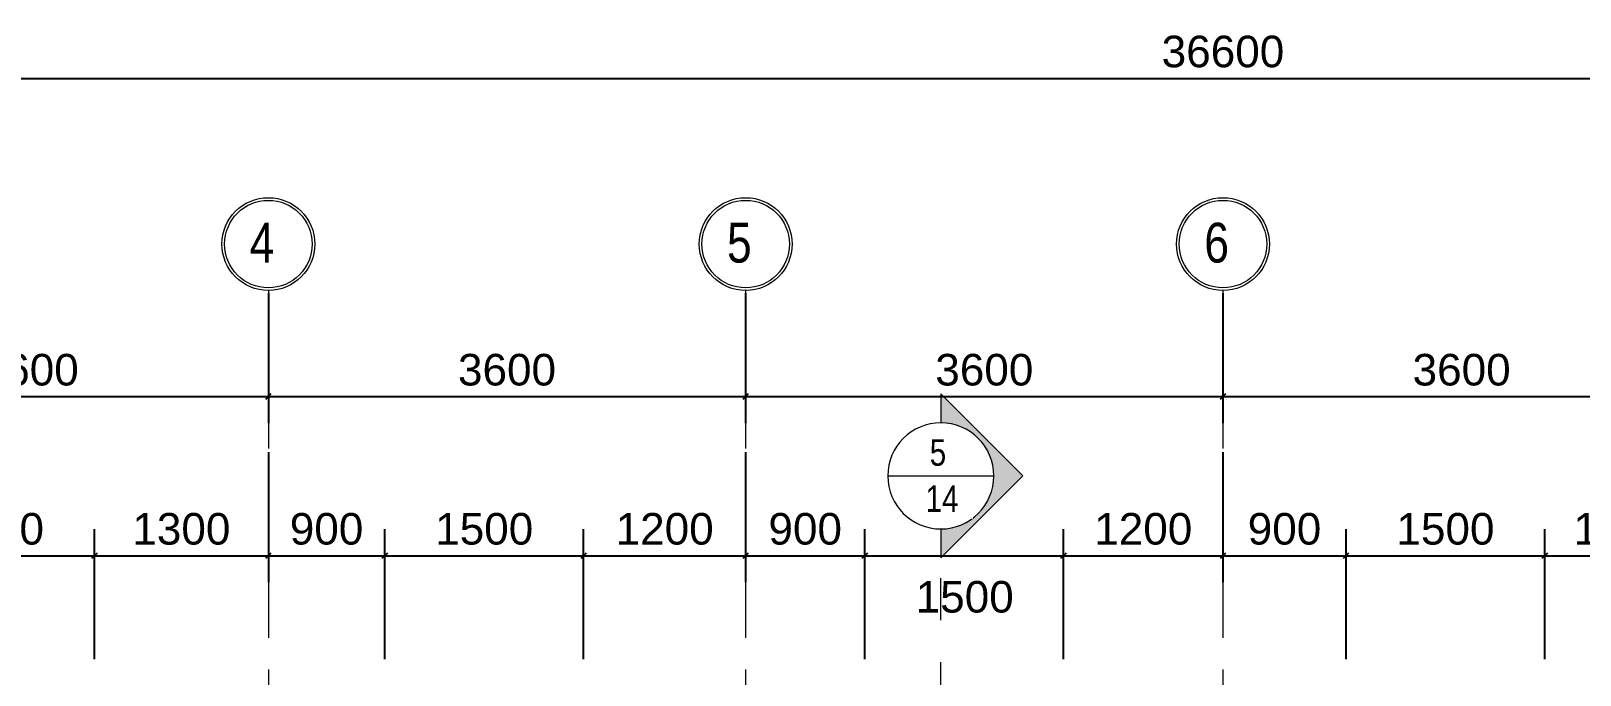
# Model space of a CAD drawing. Header units: millimetres. Extents: x -20510 to 108935, y -243239 to 20306.
# Drawn here: x 9860 to 21543, y -89900 to -85043 of the extents above; entities that cross this region are included whole.
import ezdxf

# ---------------------------------------------------------------- set-up
doc = ezdxf.new("R2010")
doc.units = ezdxf.units.MM
for name, pattern in [('Abgebrochen', [714.375, 476.25, -238.125]), ('Aligning Line', [635, 317.5, -317.5]), ('Hidden', [714.375, 476.25, -238.125])]:
    doc.linetypes.add(name, pattern=pattern)
for name, color, linetype, lineweight in [('A-ANNO-DIMS', 1, 'Continuous', 9), ('G-ANNO-SYMB', 6, 'Abgebrochen', 9), ('S-GRID', 1, 'Continuous', 9), ('S-GRID-IDEN', 1, 'Continuous', 9)]:
    doc.layers.add(name, color=color, linetype=linetype, lineweight=lineweight)
doc.styles.add('Arial', font='arial.ttf', dxfattribs={"width": 0.8, "height": 250})
doc.styles.add('Arial_1', font='arial.ttf', dxfattribs={"width": 0.8, "height": 200})
doc.styles.add('Arial_5', font='arial.ttf', dxfattribs={"height": 238.125})
doc.dimstyles.new('SecretInternalLinAngDimStyle5p4736185', dxfattribs={"dimscale": 304.8, "dimtxt": 242.94927, "dimasz": 0.130208, "dimexe": 0.656168, "dimexo": 0.0625, "dimgap": 0.260417, "dimtad": 1, "dimdec": 0, "dimrnd": 100, "dimzin": 0, "dimdsep": 46, "dimtxsty": 'Arial_5', "dimblk1": 'OBLIQUE', "dimblk2": 'OBLIQUE', "dimsah": 1, "dimcen": 0.09, "dimdle": 0.492126, "dimazin": 0, "dimtfac": 1, "dimtdec": 4, "dimtix": 1, "dimtmove": 0, "dimatfit": 3, "dimfxl": 2.624672, "dimfxlon": 1, "dimtvp": 1, "dimtolj": 1, "dimtzin": 0, "dimarcsym": 2})
doc.dimstyles.new('SecretInternalLinAngDimStyle5p4736185_1', dxfattribs={"dimscale": 304.8, "dimtxt": 242.94927, "dimasz": 0.130208, "dimexe": 0.656168, "dimexo": 0.0625, "dimgap": 0.260417, "dimtad": 1, "dimdec": 0, "dimrnd": 100, "dimzin": 0, "dimdsep": 46, "dimtxsty": 'Arial_5', "dimblk1": 'OBLIQUE', "dimblk2": 'OBLIQUE', "dimsah": 1, "dimcen": 0.09, "dimdle": 0.492126, "dimazin": 0, "dimtfac": 1, "dimtdec": 4, "dimtix": 1, "dimtmove": 2, "dimatfit": 3, "dimfxl": 2.624672, "dimfxlon": 1, "dimtvp": 1, "dimtolj": 1, "dimtzin": 0, "dimarcsym": 2})

# ---------------------------------------------------------------- blocks, each defined once
blk = doc.blocks.new('Section - CAT DUNG-122916-04_MẶT BẰNG TẦNG 4')
at = {"layer": 'G-ANNO-SYMB', "linetype": 'Continuous'}
h = blk.add_hatch(color=256, dxfattribs=at)
edge = h.paths.add_edge_path()
edge.add_line((0.18, 0), (-2, 0))
edge.add_arc((-6, 0), 4, 0, 90)
edge.add_arc((-6, 0), 4, 90, 180)
edge.add_line((-10, 0), (-12.18, 0))
edge.add_line((-12.18, 0), (-6, 6.18))
edge.add_line((-6, 6.18), (0.18, 0))
for p, q in [((-6, 6.18), (-12.18, 0)), ((0.18, 0), (-6, 6.18)), ((-12.18, 0), (-10, 0)), ((-2, 0), (0.18, 0))]:
    blk.add_line(p, q, dxfattribs=at)
for start, end in [(360, 180), (90, 180), (0, 90), (180, 360)]:
    blk.add_arc((-6, 0), 4, start, end, dxfattribs=at)
blk = doc.blocks.new('Grid - TRUC  D1-102336-04_MẶT BẰNG TẦNG 4')
at = {"layer": 'S-GRID-IDEN'}
for radius in [3.5, 3.3]:
    blk.add_circle((0, 0), radius, dxfattribs=at)
blk = doc.blocks.new('_Oblique')
at = {"color": 0, "linetype": 'ByBlock', "lineweight": -2}
blk.add_line((-0.5, -0.5), (0.5, 0.5), dxfattribs=at)
blk = doc.blocks.new('DIMBLOCK50-04_MẶT BẰNG TẦNG 4')
at = {"layer": 'A-ANNO-DIMS', "color": 0, "lineweight": -2, "transparency": 16777216}
for p, q in [((550, -86181), (550, -85200)), ((37150, -86181), (37150, -85200)), ((400, -85400), (37300, -85400))]:
    blk.add_line(p, q, dxfattribs=at)
at = {"layer": 'Defpoints', "color": 0, "transparency": 16777216}
for p in [(37150, -85400), (550, -86200), (37150, -86200)]:
    blk.add_point(p, dxfattribs=at)
at = {"layer": 'A-ANNO-DIMS', "color": 0, "lineweight": -2, "transparency": 16777216, "xscale": 39.6875, "yscale": 39.6875, "zscale": 39.6875, "rotation": 180}
blk.add_blockref('_Oblique', (550, -85400), dxfattribs=at)
at = {"layer": 'A-ANNO-DIMS', "color": 0, "lineweight": -2, "transparency": 16777216, "xscale": 39.6875, "yscale": 39.6875, "zscale": 39.6875}
blk.add_blockref('_Oblique', (37150, -85400), dxfattribs=at)
at = {"layer": 'A-ANNO-DIMS', "color": 0, "transparency": 16777216, "insert": (18850, -85199), "char_height": 238.1, "width": 1098.88, "attachment_point": 5, "style": 'Arial_5'}
blk.add_mtext('\\A1;36600', dxfattribs=at)
blk = doc.blocks.new('DIMBLOCK53-04_MẶT BẰNG TẦNG 4')
at = {"layer": 'A-ANNO-DIMS', "color": 0, "lineweight": -2, "transparency": 16777216}
for p, q in [((8050, -87019), (8050, -88000)), ((11650, -87019), (11650, -88000)), ((7900, -87800), (11800, -87800))]:
    blk.add_line(p, q, dxfattribs=at)
at = {"layer": 'Defpoints', "color": 0, "transparency": 16777216}
for p in [(8050, -87000), (11650, -87000), (11650, -87800)]:
    blk.add_point(p, dxfattribs=at)
at = {"layer": 'A-ANNO-DIMS', "color": 0, "lineweight": -2, "transparency": 16777216, "xscale": 39.6875, "yscale": 39.6875, "zscale": 39.6875, "rotation": 180}
blk.add_blockref('_Oblique', (8050, -87800), dxfattribs=at)
at = {"layer": 'A-ANNO-DIMS', "color": 0, "lineweight": -2, "transparency": 16777216, "xscale": 39.6875, "yscale": 39.6875, "zscale": 39.6875}
blk.add_blockref('_Oblique', (11650, -87800), dxfattribs=at)
at = {"layer": 'A-ANNO-DIMS', "color": 0, "transparency": 16777216, "insert": (9850, -87599), "char_height": 238.1, "width": 879.1, "attachment_point": 5, "style": 'Arial_5'}
blk.add_mtext('\\A1;3600', dxfattribs=at)
blk = doc.blocks.new('DIMBLOCK54-04_MẶT BẰNG TẦNG 4')
at = {"layer": 'A-ANNO-DIMS', "color": 0, "lineweight": -2, "transparency": 16777216}
for p, q in [((11650, -87019), (11650, -88000)), ((15250, -87019), (15250, -88000)), ((11500, -87800), (15400, -87800))]:
    blk.add_line(p, q, dxfattribs=at)
at = {"layer": 'Defpoints', "color": 0, "transparency": 16777216}
for p in [(11650, -87000), (15250, -87000), (15250, -87800)]:
    blk.add_point(p, dxfattribs=at)
at = {"layer": 'A-ANNO-DIMS', "color": 0, "lineweight": -2, "transparency": 16777216, "xscale": 39.6875, "yscale": 39.6875, "zscale": 39.6875, "rotation": 180}
blk.add_blockref('_Oblique', (11650, -87800), dxfattribs=at)
at = {"layer": 'A-ANNO-DIMS', "color": 0, "lineweight": -2, "transparency": 16777216, "xscale": 39.6875, "yscale": 39.6875, "zscale": 39.6875}
blk.add_blockref('_Oblique', (15250, -87800), dxfattribs=at)
at = {"layer": 'A-ANNO-DIMS', "color": 0, "transparency": 16777216, "insert": (13450, -87599), "char_height": 238.1, "width": 879.1, "attachment_point": 5, "style": 'Arial_5'}
blk.add_mtext('\\A1;3600', dxfattribs=at)
blk = doc.blocks.new('DIMBLOCK55-04_MẶT BẰNG TẦNG 4')
at = {"layer": 'A-ANNO-DIMS', "color": 0, "lineweight": -2, "transparency": 16777216}
for p, q in [((15250, -87019), (15250, -88000)), ((18850, -87019), (18850, -88000)), ((15100, -87800), (19000, -87800))]:
    blk.add_line(p, q, dxfattribs=at)
at = {"layer": 'Defpoints', "color": 0, "transparency": 16777216}
for p in [(15250, -87000), (18850, -87000), (18850, -87800)]:
    blk.add_point(p, dxfattribs=at)
at = {"layer": 'A-ANNO-DIMS', "color": 0, "lineweight": -2, "transparency": 16777216, "xscale": 39.6875, "yscale": 39.6875, "zscale": 39.6875, "rotation": 180}
blk.add_blockref('_Oblique', (15250, -87800), dxfattribs=at)
at = {"layer": 'A-ANNO-DIMS', "color": 0, "lineweight": -2, "transparency": 16777216, "xscale": 39.6875, "yscale": 39.6875, "zscale": 39.6875}
blk.add_blockref('_Oblique', (18850, -87800), dxfattribs=at)
at = {"layer": 'A-ANNO-DIMS', "color": 0, "transparency": 16777216, "insert": (17050, -87599), "char_height": 238.1, "width": 879.1, "attachment_point": 5, "style": 'Arial_5'}
blk.add_mtext('\\A1;3600', dxfattribs=at)
blk = doc.blocks.new('DIMBLOCK56-04_MẶT BẰNG TẦNG 4')
at = {"layer": 'A-ANNO-DIMS', "color": 0, "lineweight": -2, "transparency": 16777216}
for p, q in [((18850, -87019), (18850, -88000)), ((22450, -87019), (22450, -88000)), ((18700, -87800), (22600, -87800))]:
    blk.add_line(p, q, dxfattribs=at)
at = {"layer": 'Defpoints', "color": 0, "transparency": 16777216}
for p in [(18850, -87000), (22450, -87000), (22450, -87800)]:
    blk.add_point(p, dxfattribs=at)
at = {"layer": 'A-ANNO-DIMS', "color": 0, "lineweight": -2, "transparency": 16777216, "xscale": 39.6875, "yscale": 39.6875, "zscale": 39.6875, "rotation": 180}
blk.add_blockref('_Oblique', (18850, -87800), dxfattribs=at)
at = {"layer": 'A-ANNO-DIMS', "color": 0, "lineweight": -2, "transparency": 16777216, "xscale": 39.6875, "yscale": 39.6875, "zscale": 39.6875}
blk.add_blockref('_Oblique', (22450, -87800), dxfattribs=at)
at = {"layer": 'A-ANNO-DIMS', "color": 0, "transparency": 16777216, "insert": (20650, -87599), "char_height": 238.1, "width": 879.1, "attachment_point": 5, "style": 'Arial_5'}
blk.add_mtext('\\A1;3600', dxfattribs=at)
blk = doc.blocks.new('DIMBLOCK75-04_MẶT BẰNG TẦNG 4')
at = {"layer": 'A-ANNO-DIMS', "color": 0, "lineweight": -2, "transparency": 16777216}
for p, q in [((8838, -89781), (8838, -88800)), ((10338, -89781), (10338, -88800)), ((8688, -89000), (10488, -89000))]:
    blk.add_line(p, q, dxfattribs=at)
at = {"layer": 'Defpoints', "color": 0, "transparency": 16777216}
for p in [(10338, -89000), (8838, -89800), (10338, -89800)]:
    blk.add_point(p, dxfattribs=at)
at = {"layer": 'A-ANNO-DIMS', "color": 0, "lineweight": -2, "transparency": 16777216, "xscale": 39.6875, "yscale": 39.6875, "zscale": 39.6875, "rotation": 180}
blk.add_blockref('_Oblique', (8838, -89000), dxfattribs=at)
at = {"layer": 'A-ANNO-DIMS', "color": 0, "lineweight": -2, "transparency": 16777216, "xscale": 39.6875, "yscale": 39.6875, "zscale": 39.6875}
blk.add_blockref('_Oblique', (10338, -89000), dxfattribs=at)
at = {"layer": 'A-ANNO-DIMS', "color": 0, "transparency": 16777216, "insert": (9588, -88799), "char_height": 238.1, "width": 879.1, "attachment_point": 5, "style": 'Arial_5'}
blk.add_mtext('\\A1;1500', dxfattribs=at)
blk = doc.blocks.new('DIMBLOCK76-04_MẶT BẰNG TẦNG 4')
at = {"layer": 'A-ANNO-DIMS', "color": 0, "lineweight": -2, "transparency": 16777216}
for p, q in [((11650, -88219), (11650, -89200)), ((10338, -89781), (10338, -88800)), ((10188, -89000), (11800, -89000))]:
    blk.add_line(p, q, dxfattribs=at)
at = {"layer": 'Defpoints', "color": 0, "transparency": 16777216}
for p in [(11650, -88200), (11650, -89000), (10338, -89800)]:
    blk.add_point(p, dxfattribs=at)
at = {"layer": 'A-ANNO-DIMS', "color": 0, "lineweight": -2, "transparency": 16777216, "xscale": 39.6875, "yscale": 39.6875, "zscale": 39.6875, "rotation": 180}
blk.add_blockref('_Oblique', (10338, -89000), dxfattribs=at)
at = {"layer": 'A-ANNO-DIMS', "color": 0, "lineweight": -2, "transparency": 16777216, "xscale": 39.6875, "yscale": 39.6875, "zscale": 39.6875}
blk.add_blockref('_Oblique', (11650, -89000), dxfattribs=at)
at = {"layer": 'A-ANNO-DIMS', "color": 0, "transparency": 16777216, "insert": (10994, -88799), "char_height": 238.1, "width": 879.1, "attachment_point": 5, "style": 'Arial_5'}
blk.add_mtext('\\A1;1300', dxfattribs=at)
blk = doc.blocks.new('DIMBLOCK77-04_MẶT BẰNG TẦNG 4')
at = {"layer": 'A-ANNO-DIMS', "color": 0, "lineweight": -2, "transparency": 16777216}
for p, q in [((11650, -88219), (11650, -89200)), ((12528, -89781), (12528, -88800)), ((11500, -89000), (12678, -89000))]:
    blk.add_line(p, q, dxfattribs=at)
at = {"layer": 'Defpoints', "color": 0, "transparency": 16777216}
for p in [(11650, -88200), (12528, -89000), (12528, -89800)]:
    blk.add_point(p, dxfattribs=at)
at = {"layer": 'A-ANNO-DIMS', "color": 0, "lineweight": -2, "transparency": 16777216, "xscale": 39.6875, "yscale": 39.6875, "zscale": 39.6875, "rotation": 180}
blk.add_blockref('_Oblique', (11650, -89000), dxfattribs=at)
at = {"layer": 'A-ANNO-DIMS', "color": 0, "lineweight": -2, "transparency": 16777216, "xscale": 39.6875, "yscale": 39.6875, "zscale": 39.6875}
blk.add_blockref('_Oblique', (12528, -89000), dxfattribs=at)
at = {"layer": 'A-ANNO-DIMS', "color": 0, "transparency": 16777216, "insert": (12089, -88799), "char_height": 238.1, "width": 659.33, "attachment_point": 5, "style": 'Arial_5'}
blk.add_mtext('\\A1;900', dxfattribs=at)
blk = doc.blocks.new('DIMBLOCK78-04_MẶT BẰNG TẦNG 4')
at = {"layer": 'A-ANNO-DIMS', "color": 0, "lineweight": -2, "transparency": 16777216}
for p, q in [((12528, -89781), (12528, -88800)), ((14028, -89781), (14028, -88800)), ((12378, -89000), (14178, -89000))]:
    blk.add_line(p, q, dxfattribs=at)
at = {"layer": 'Defpoints', "color": 0, "transparency": 16777216}
for p in [(14028, -89000), (12528, -89800), (14028, -89800)]:
    blk.add_point(p, dxfattribs=at)
at = {"layer": 'A-ANNO-DIMS', "color": 0, "lineweight": -2, "transparency": 16777216, "xscale": 39.6875, "yscale": 39.6875, "zscale": 39.6875, "rotation": 180}
blk.add_blockref('_Oblique', (12528, -89000), dxfattribs=at)
at = {"layer": 'A-ANNO-DIMS', "color": 0, "lineweight": -2, "transparency": 16777216, "xscale": 39.6875, "yscale": 39.6875, "zscale": 39.6875}
blk.add_blockref('_Oblique', (14028, -89000), dxfattribs=at)
at = {"layer": 'A-ANNO-DIMS', "color": 0, "transparency": 16777216, "insert": (13278, -88799), "char_height": 238.1, "width": 879.1, "attachment_point": 5, "style": 'Arial_5'}
blk.add_mtext('\\A1;1500', dxfattribs=at)
blk = doc.blocks.new('DIMBLOCK79-04_MẶT BẰNG TẦNG 4')
at = {"layer": 'A-ANNO-DIMS', "color": 0, "lineweight": -2, "transparency": 16777216}
for p, q in [((15250, -88219), (15250, -89200)), ((14028, -89781), (14028, -88800)), ((13878, -89000), (15400, -89000))]:
    blk.add_line(p, q, dxfattribs=at)
at = {"layer": 'Defpoints', "color": 0, "transparency": 16777216}
for p in [(15250, -88200), (15250, -89000), (14028, -89800)]:
    blk.add_point(p, dxfattribs=at)
at = {"layer": 'A-ANNO-DIMS', "color": 0, "lineweight": -2, "transparency": 16777216, "xscale": 39.6875, "yscale": 39.6875, "zscale": 39.6875, "rotation": 180}
blk.add_blockref('_Oblique', (14028, -89000), dxfattribs=at)
at = {"layer": 'A-ANNO-DIMS', "color": 0, "lineweight": -2, "transparency": 16777216, "xscale": 39.6875, "yscale": 39.6875, "zscale": 39.6875}
blk.add_blockref('_Oblique', (15250, -89000), dxfattribs=at)
at = {"layer": 'A-ANNO-DIMS', "color": 0, "transparency": 16777216, "insert": (14639, -88799), "char_height": 238.1, "width": 879.1, "attachment_point": 5, "style": 'Arial_5'}
blk.add_mtext('\\A1;1200', dxfattribs=at)
blk = doc.blocks.new('DIMBLOCK80-04_MẶT BẰNG TẦNG 4')
at = {"layer": 'A-ANNO-DIMS', "color": 0, "lineweight": -2, "transparency": 16777216}
for p, q in [((15250, -88219), (15250, -89200)), ((16148, -89781), (16148, -88800)), ((15100, -89000), (16298, -89000))]:
    blk.add_line(p, q, dxfattribs=at)
at = {"layer": 'Defpoints', "color": 0, "transparency": 16777216}
for p in [(15250, -88200), (16148, -89000), (16148, -89800)]:
    blk.add_point(p, dxfattribs=at)
at = {"layer": 'A-ANNO-DIMS', "color": 0, "lineweight": -2, "transparency": 16777216, "xscale": 39.6875, "yscale": 39.6875, "zscale": 39.6875, "rotation": 180}
blk.add_blockref('_Oblique', (15250, -89000), dxfattribs=at)
at = {"layer": 'A-ANNO-DIMS', "color": 0, "lineweight": -2, "transparency": 16777216, "xscale": 39.6875, "yscale": 39.6875, "zscale": 39.6875}
blk.add_blockref('_Oblique', (16148, -89000), dxfattribs=at)
at = {"layer": 'A-ANNO-DIMS', "color": 0, "transparency": 16777216, "insert": (15699, -88799), "char_height": 238.1, "width": 659.33, "attachment_point": 5, "style": 'Arial_5'}
blk.add_mtext('\\A1;900', dxfattribs=at)
blk = doc.blocks.new('DIMBLOCK81-04_MẶT BẰNG TẦNG 4')
at = {"layer": 'A-ANNO-DIMS', "color": 0, "lineweight": -2, "transparency": 16777216}
for p, q in [((16148, -89781), (16148, -88800)), ((17648, -89781), (17648, -88800)), ((15998, -89000), (17798, -89000))]:
    blk.add_line(p, q, dxfattribs=at)
at = {"layer": 'Defpoints', "color": 0, "transparency": 16777216}
for p in [(17648, -89000), (16148, -89800), (17648, -89800)]:
    blk.add_point(p, dxfattribs=at)
at = {"layer": 'A-ANNO-DIMS', "color": 0, "lineweight": -2, "transparency": 16777216, "xscale": 39.6875, "yscale": 39.6875, "zscale": 39.6875, "rotation": 180}
blk.add_blockref('_Oblique', (16148, -89000), dxfattribs=at)
at = {"layer": 'A-ANNO-DIMS', "color": 0, "lineweight": -2, "transparency": 16777216, "xscale": 39.6875, "yscale": 39.6875, "zscale": 39.6875}
blk.add_blockref('_Oblique', (17648, -89000), dxfattribs=at)
at = {"layer": 'A-ANNO-DIMS', "color": 0, "transparency": 16777216, "insert": (16532, -89191), "char_height": 238.1, "width": 879.1, "attachment_point": 1, "line_spacing_factor": 0.941778, "style": 'Arial_5'}
blk.add_mtext('\\A1;1500', dxfattribs=at)
blk = doc.blocks.new('DIMBLOCK82-04_MẶT BẰNG TẦNG 4')
at = {"layer": 'A-ANNO-DIMS', "color": 0, "lineweight": -2, "transparency": 16777216}
for p, q in [((18850, -88219), (18850, -89200)), ((17648, -89781), (17648, -88800)), ((17498, -89000), (19000, -89000))]:
    blk.add_line(p, q, dxfattribs=at)
at = {"layer": 'Defpoints', "color": 0, "transparency": 16777216}
for p in [(18850, -88200), (18850, -89000), (17648, -89800)]:
    blk.add_point(p, dxfattribs=at)
at = {"layer": 'A-ANNO-DIMS', "color": 0, "lineweight": -2, "transparency": 16777216, "xscale": 39.6875, "yscale": 39.6875, "zscale": 39.6875, "rotation": 180}
blk.add_blockref('_Oblique', (17648, -89000), dxfattribs=at)
at = {"layer": 'A-ANNO-DIMS', "color": 0, "lineweight": -2, "transparency": 16777216, "xscale": 39.6875, "yscale": 39.6875, "zscale": 39.6875}
blk.add_blockref('_Oblique', (18850, -89000), dxfattribs=at)
at = {"layer": 'A-ANNO-DIMS', "color": 0, "transparency": 16777216, "insert": (18249, -88799), "char_height": 238.1, "width": 879.1, "attachment_point": 5, "style": 'Arial_5'}
blk.add_mtext('\\A1;1200', dxfattribs=at)
blk = doc.blocks.new('DIMBLOCK83-04_MẶT BẰNG TẦNG 4')
at = {"layer": 'A-ANNO-DIMS', "color": 0, "lineweight": -2, "transparency": 16777216}
for p, q in [((18850, -88219), (18850, -89200)), ((19778, -89781), (19778, -88800)), ((18700, -89000), (19928, -89000))]:
    blk.add_line(p, q, dxfattribs=at)
at = {"layer": 'Defpoints', "color": 0, "transparency": 16777216}
for p in [(18850, -88200), (19778, -89000), (19778, -89800)]:
    blk.add_point(p, dxfattribs=at)
at = {"layer": 'A-ANNO-DIMS', "color": 0, "lineweight": -2, "transparency": 16777216, "xscale": 39.6875, "yscale": 39.6875, "zscale": 39.6875, "rotation": 180}
blk.add_blockref('_Oblique', (18850, -89000), dxfattribs=at)
at = {"layer": 'A-ANNO-DIMS', "color": 0, "lineweight": -2, "transparency": 16777216, "xscale": 39.6875, "yscale": 39.6875, "zscale": 39.6875}
blk.add_blockref('_Oblique', (19778, -89000), dxfattribs=at)
at = {"layer": 'A-ANNO-DIMS', "color": 0, "transparency": 16777216, "insert": (19314, -88799), "char_height": 238.1, "width": 659.33, "attachment_point": 5, "style": 'Arial_5'}
blk.add_mtext('\\A1;900', dxfattribs=at)
blk = doc.blocks.new('DIMBLOCK84-04_MẶT BẰNG TẦNG 4')
at = {"layer": 'A-ANNO-DIMS', "color": 0, "lineweight": -2, "transparency": 16777216}
for p, q in [((19778, -89781), (19778, -88800)), ((21278, -89781), (21278, -88800)), ((19628, -89000), (21428, -89000))]:
    blk.add_line(p, q, dxfattribs=at)
at = {"layer": 'Defpoints', "color": 0, "transparency": 16777216}
for p in [(21278, -89000), (19778, -89800), (21278, -89800)]:
    blk.add_point(p, dxfattribs=at)
at = {"layer": 'A-ANNO-DIMS', "color": 0, "lineweight": -2, "transparency": 16777216, "xscale": 39.6875, "yscale": 39.6875, "zscale": 39.6875, "rotation": 180}
blk.add_blockref('_Oblique', (19778, -89000), dxfattribs=at)
at = {"layer": 'A-ANNO-DIMS', "color": 0, "lineweight": -2, "transparency": 16777216, "xscale": 39.6875, "yscale": 39.6875, "zscale": 39.6875}
blk.add_blockref('_Oblique', (21278, -89000), dxfattribs=at)
at = {"layer": 'A-ANNO-DIMS', "color": 0, "transparency": 16777216, "insert": (20528, -88799), "char_height": 238.1, "width": 879.1, "attachment_point": 5, "style": 'Arial_5'}
blk.add_mtext('\\A1;1500', dxfattribs=at)
blk = doc.blocks.new('DIMBLOCK85-04_MẶT BẰNG TẦNG 4')
at = {"layer": 'A-ANNO-DIMS', "color": 0, "lineweight": -2, "transparency": 16777216}
for p, q in [((22450, -88219), (22450, -89200)), ((21278, -89781), (21278, -88800)), ((21128, -89000), (22600, -89000))]:
    blk.add_line(p, q, dxfattribs=at)
at = {"layer": 'Defpoints', "color": 0, "transparency": 16777216}
for p in [(22450, -88200), (22450, -89000), (21278, -89800)]:
    blk.add_point(p, dxfattribs=at)
at = {"layer": 'A-ANNO-DIMS', "color": 0, "lineweight": -2, "transparency": 16777216, "xscale": 39.6875, "yscale": 39.6875, "zscale": 39.6875, "rotation": 180}
blk.add_blockref('_Oblique', (21278, -89000), dxfattribs=at)
at = {"layer": 'A-ANNO-DIMS', "color": 0, "lineweight": -2, "transparency": 16777216, "xscale": 39.6875, "yscale": 39.6875, "zscale": 39.6875}
blk.add_blockref('_Oblique', (22450, -89000), dxfattribs=at)
at = {"layer": 'A-ANNO-DIMS', "color": 0, "transparency": 16777216, "insert": (21864, -88799), "char_height": 238.1, "width": 879.1, "attachment_point": 5, "style": 'Arial_5'}
blk.add_mtext('\\A1;1200', dxfattribs=at)

msp = doc.modelspace()

# ---------------------------------------------------------------- linework, layer by layer
at = {"layer": 'G-ANNO-SYMB', "linetype": 'Continuous'}
msp.add_line((16321.6, -88398.4), (17121.6, -88398.4), dxfattribs=at)
at = {"layer": 'G-ANNO-SYMB', "linetype": 'Aligning Line'}
msp.add_line((16721.6, -106631.2), (16721.6, -88998.4), dxfattribs=at)
at = {"layer": 'S-GRID', "linetype": 'Hidden'}
for p, q in [((11650, -87000), (11650, -108000)), ((15250, -87000), (15250, -108000)), ((18850, -87000), (18850, -108000))]:
    msp.add_line(p, q, dxfattribs=at)

# ---------------------------------------------------------------- block references
at = {"layer": 'G-ANNO-SYMB', "linetype": 'Continuous', "xscale": 99.99999999999991, "yscale": 99.99999999999991, "zscale": 99.99999999999991, "rotation": 269.9999999999998}
msp.add_blockref('Section - CAT DUNG-122916-04_MẶT BẰNG TẦNG 4', (16721.6, -88998.4), dxfattribs=at)
at = {"layer": 'S-GRID-IDEN', "xscale": 99.99999999999991, "yscale": 99.99999999999991, "zscale": 99.99999999999991, "rotation": 180}
for p in [(11650, -86650), (15250, -86650), (18850, -86650)]:
    msp.add_blockref('Grid - TRUC  D1-102336-04_MẶT BẰNG TẦNG 4', p, dxfattribs=at)

# ---------------------------------------------------------------- dimensions: what is measured, and where the dimension line sits
at = {"layer": 'A-ANNO-DIMS'}
for base, p1, p2, override, picture, middle in [((37150, -85400), (550, -86200), (37150, -86200), {"dimpost": '<>', "dimfxl": 36600}, 'DIMBLOCK50-04_MẶT BẰNG TẦNG 4', (18850, -85199)), ((11650, -87800), (8050, -87000), (11650, -87000), {"dimpost": '<>', "dimfxl": 3600}, 'DIMBLOCK53-04_MẶT BẰNG TẦNG 4', (9850, -87599)), ((15250, -87800), (11650, -87000), (15250, -87000), {"dimpost": '<>', "dimfxl": 3600}, 'DIMBLOCK54-04_MẶT BẰNG TẦNG 4', (13450, -87599)), ((18850, -87800), (15250, -87000), (18850, -87000), {"dimpost": '<>', "dimfxl": 3600}, 'DIMBLOCK55-04_MẶT BẰNG TẦNG 4', (17050, -87599)), ((22450, -87800), (18850, -87000), (22450, -87000), {"dimpost": '<>', "dimfxl": 3600}, 'DIMBLOCK56-04_MẶT BẰNG TẦNG 4', (20650, -87599)), ((11650, -89000), (10338, -89800), (11650, -88200), {"dimpost": '<>', "dimfxl": 2069.137838}, 'DIMBLOCK76-04_MẶT BẰNG TẦNG 4', (10994, -88799)), ((12528, -89000), (11650, -88200), (12528, -89800), {"dimpost": '<>', "dimfxl": 1825.073269}, 'DIMBLOCK77-04_MẶT BẰNG TẦNG 4', (12089, -88799)), ((15250, -89000), (14028, -89800), (15250, -88200), {"dimpost": '<>', "dimfxl": 2013.274014}, 'DIMBLOCK79-04_MẶT BẰNG TẦNG 4', (14639, -88799)), ((16148, -89000), (15250, -88200), (16148, -89800), {"dimpost": '<>', "dimfxl": 1834.778632}, 'DIMBLOCK80-04_MẶT BẰNG TẦNG 4', (15699, -88799)), ((18850, -89000), (17648, -89800), (18850, -88200), {"dimpost": '<>', "dimfxl": 2001.197754}, 'DIMBLOCK82-04_MẶT BẰNG TẦNG 4', (18249, -88799)), ((19778, -89000), (18850, -88200), (19778, -89800), {"dimpost": '<>', "dimfxl": 1849.646701}, 'DIMBLOCK83-04_MẶT BẰNG TẦNG 4', (19314, -88799)), ((22450, -89000), (21278, -89800), (22450, -88200), {"dimpost": '<>', "dimfxl": 1983.323659}, 'DIMBLOCK85-04_MẶT BẰNG TẦNG 4', (21864, -88799)), ((10338, -89000), (8838, -89800), (10338, -89800), {"dimpost": '<>', "dimfxl": 1500}, 'DIMBLOCK75-04_MẶT BẰNG TẦNG 4', (9588, -88799)), ((14028, -89000), (12528, -89800), (14028, -89800), {"dimpost": '<>', "dimfxl": 1500}, 'DIMBLOCK78-04_MẶT BẰNG TẦNG 4', (13278, -88799)), ((21278, -89000), (19778, -89800), (21278, -89800), {"dimpost": '<>', "dimfxl": 1500}, 'DIMBLOCK84-04_MẶT BẰNG TẦNG 4', (20528, -88799))]:
    dim = msp.add_linear_dim(base=base, p1=p1, p2=p2, dimstyle='SecretInternalLinAngDimStyle5p4736185', override=override, dxfattribs=at)
    dim.commit()
    dim.dimension.update_dxf_attribs({"geometry": picture, "text_midpoint": middle})
dim = msp.add_linear_dim(base=(17648, -89000), p1=(16148, -89800), p2=(17648, -89800), dimstyle='SecretInternalLinAngDimStyle5p4736185_1', override={"dimpost": '<>', "dimfxl": 1500}, dxfattribs=at)
dim.commit()
dim.dimension.update_dxf_attribs({"geometry": 'DIMBLOCK81-04_MẶT BẰNG TẦNG 4', "text_midpoint": (16971.3, -89349.6), "dimtype": 160})

# ---------------------------------------------------------------- next in the draw order: texts
at = {"layer": 'G-ANNO-SYMB', "linetype": 'Continuous', "insert": (16638.2, -88121.4), "char_height": 200, "width": 153.924, "attachment_point": 1, "style": 'Arial', "bg_fill": 3, "box_fill_scale": 1.25, "bg_fill_color": 9, "bg_fill_true_color": 13158600, "bg_fill_transparency": 0}
msp.add_mtext('5', dxfattribs=at)
at = {"layer": 'S-GRID-IDEN', "char_height": 300, "width": 288.607, "attachment_point": 1, "style": 'Arial_1', "bg_fill": 3, "box_fill_scale": 1.25, "bg_fill_color": 9, "bg_fill_true_color": 13158600, "bg_fill_transparency": 0}
for s, insert in [('4', (11509.2, -86489.2)), ('5', (15109.2, -86489.2)), ('6', (18709.2, -86489.2))]:
    msp.add_mtext(s, dxfattribs=dict(at, insert=insert))

# ---------------------------------------------------------------- next in the draw order: texts
at = {"layer": 'G-ANNO-SYMB', "linetype": 'Continuous', "insert": (16607.1, -88469.9), "char_height": 200, "width": 307.848, "attachment_point": 1, "style": 'Arial', "bg_fill": 3, "box_fill_scale": 1.25, "bg_fill_color": 9, "bg_fill_true_color": 13158600, "bg_fill_transparency": 0}
msp.add_mtext('14', dxfattribs=at)

doc.saveas('drawing.dxf')
